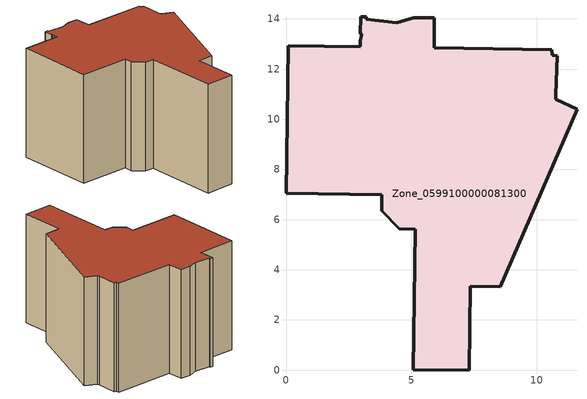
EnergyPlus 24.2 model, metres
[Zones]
Zone_0599100000081300
 floor ground (C_G): 5.08,0.02 5.16,5.61 4.51,5.63 3.81,6.35 3.82,6.99 0,7.04 0.09,12.92 2.96,12.88 2.96,13.14 3.02,13.39 2.97,13.41 2.98,14.08 3.21,14.08 3.2,13.98 4.41,13.85 5.08,14.05 5.9,14.04 5.92,12.84 10.59,12.76 10.6,12.55 10.8,12.54 10.75,10.96 10.76,10.8 11.6,10.39 8.55,3.32 7.35,3.34 7.3,0 z0
 wall outside (C_F): 11.6,10.39 10.76,10.8 10.75,10.96 10.8,12.54 10.6,12.55 10.59,12.76 5.92,12.84 5.9,14.04 5.08,14.05 4.41,13.85 3.2,13.98 3.21,14.08 2.98,14.08 2.97,13.41 3.02,13.39 2.96,13.14 2.96,12.88 0.09,12.92 0,7.04 3.82,6.99 3.81,6.35 4.51,5.63 5.16,5.61 5.08,0.02 7.3,0 7.35,3.34 8.55,3.32 11.6,10.39 z0:8.17
 roof outside (C_R): 5.16,5.61 5.08,0.02 7.3,0 7.35,3.34 8.55,3.32 11.6,10.39 10.76,10.8 10.75,10.96 10.8,12.54 10.6,12.55 10.59,12.76 5.92,12.84 5.9,14.04 5.08,14.05 4.41,13.85 3.2,13.98 3.21,14.08 2.98,14.08 2.97,13.41 3.02,13.39 2.96,13.14 2.96,12.88 0.09,12.92 0,7.04 3.82,6.99 3.81,6.35 4.51,5.63 z8.17
[BUILDING]
Pand.0599100000081300: North Axis=0; Terrain=City; Loads Convergence Tolerance Value=0.04; Temperature Convergence Tolerance Value=0.4; Solar Distribution=FullExterior; Maximum Number of Warmup Days=25; Minimum Number of Warmup Days=1
[Site:Location]
Rotterdam.The.Hague.AP_ZH_NLD Design_Conditions: Latitude=51.96; Longitude=4.45; Time Zone=1; Elevation=-4.5
[SITE:GROUNDTEMPERATURE:BUILDINGSURFACE]
18, 18, 18, 18, 18, 18, 18, 18, 18, 18, 18, 18
[MATERIAL] Thermal Absorptance=0.9; Solar Absorptance=0.7; Visible Absorptance=0.7
Name | Roughness | Thickness | Conductivity | Density | Specific Heat
G.TI.1975-1991 | MediumSmooth | 0.15 | 0.288461 | 540 | 1210
F.TI.1975-1991 | Rough | 0.3 | 0.230769 | 1920 | 840
R.TI.1975-1991 | MediumRough | 0.2 | 0.153846 | 1500 | 1000
[CONSTRUCTION]
C_G: G.TI.1975-1991
C_F: F.TI.1975-1991
C_R: R.TI.1975-1991
[ZONE]
Zone_0599100000081300: Type=1; Multiplier=1; Ceiling Height=Autocalculate; Volume=Autocalculate; Floor Area=autocalculate; Part of Total Floor Area=Yes
[ZONEINFILTRATION:DESIGNFLOWRATE]
Infil_Zone_0599100000081300: Zone or ZoneList or Space or SpaceList=Zone_0599100000081300; Schedule=AlwaysOn; Design Flow Rate Calculation Method=Flow/Area; Flow Rate per Floor Area=0.003; Constant Term Coefficient=1; Temperature Term Coefficient=0; Velocity Term Coefficient=0; Velocity Squared Term Coefficient=0
[HVACTEMPLATE:ZONE:IDEALLOADSAIRSYSTEM]
Zone_0599100000081300: Maximum Heating Supply Air Temperature=50; Minimum Cooling Supply Air Temperature=13; Maximum Heating Supply Air Humidity Ratio=0.0156; Minimum Cooling Supply Air Humidity Ratio=0.0077; Heating Limit=NoLimit; Cooling Limit=NoLimit; Dehumidification Control Type=ConstantSensibleHeatRatio; Cooling Sensible Heat Ratio=0.7; Dehumidification Setpoint=60; Humidification Control Type=None; Humidification Setpoint=30; Outdoor Air Method=None; Outdoor Air Flow Rate per Person=0.00944; Outdoor Air Flow Rate per Zone Floor Area=0; Outdoor Air Flow Rate per Zone=0; Demand Controlled Ventilation Type=None; Outdoor Air Economizer Type=NoEconomizer; Heat Recovery Type=None; Sensible Heat Recovery Effectiveness=0.7; Latent Heat Recovery Effectiveness=0.65
[ZONECONTROL:THERMOSTAT]
ThermostatControl_Zone_0599100000081300: Zone or ZoneList=Zone_0599100000081300; Control Type Schedule=DualSetpointControlType; Control 1=Thermostat_Zone_0599100000081300; Temperature Difference Between Cutout And Setpoint=0
[THERMOSTATSETPOINT:DUALSETPOINT]
Thermostat_Zone_0599100000081300: Heating Setpoint Temperature Schedule=HeatingSetpoint_Zone_0599100000081300; Cooling Setpoint Temperature Schedule=CoolingSetpoint_Zone_0599100000081300
[SCHEDULE:COMPACT]
HeatingSetpoint_Zone_0599100000081300: Through: 12/31, For: AllDays, Until: 24:00, 21
CoolingSetpoint_Zone_0599100000081300: Through: 12/31, For: AllDays, Until: 24:00, 24
DualSetpointControlType: Through: 12/31, For: AllDays, Until: 24:00, 4
AlwaysOn: Through: 12/31, For: AllDays, Until: 24:00, 1
